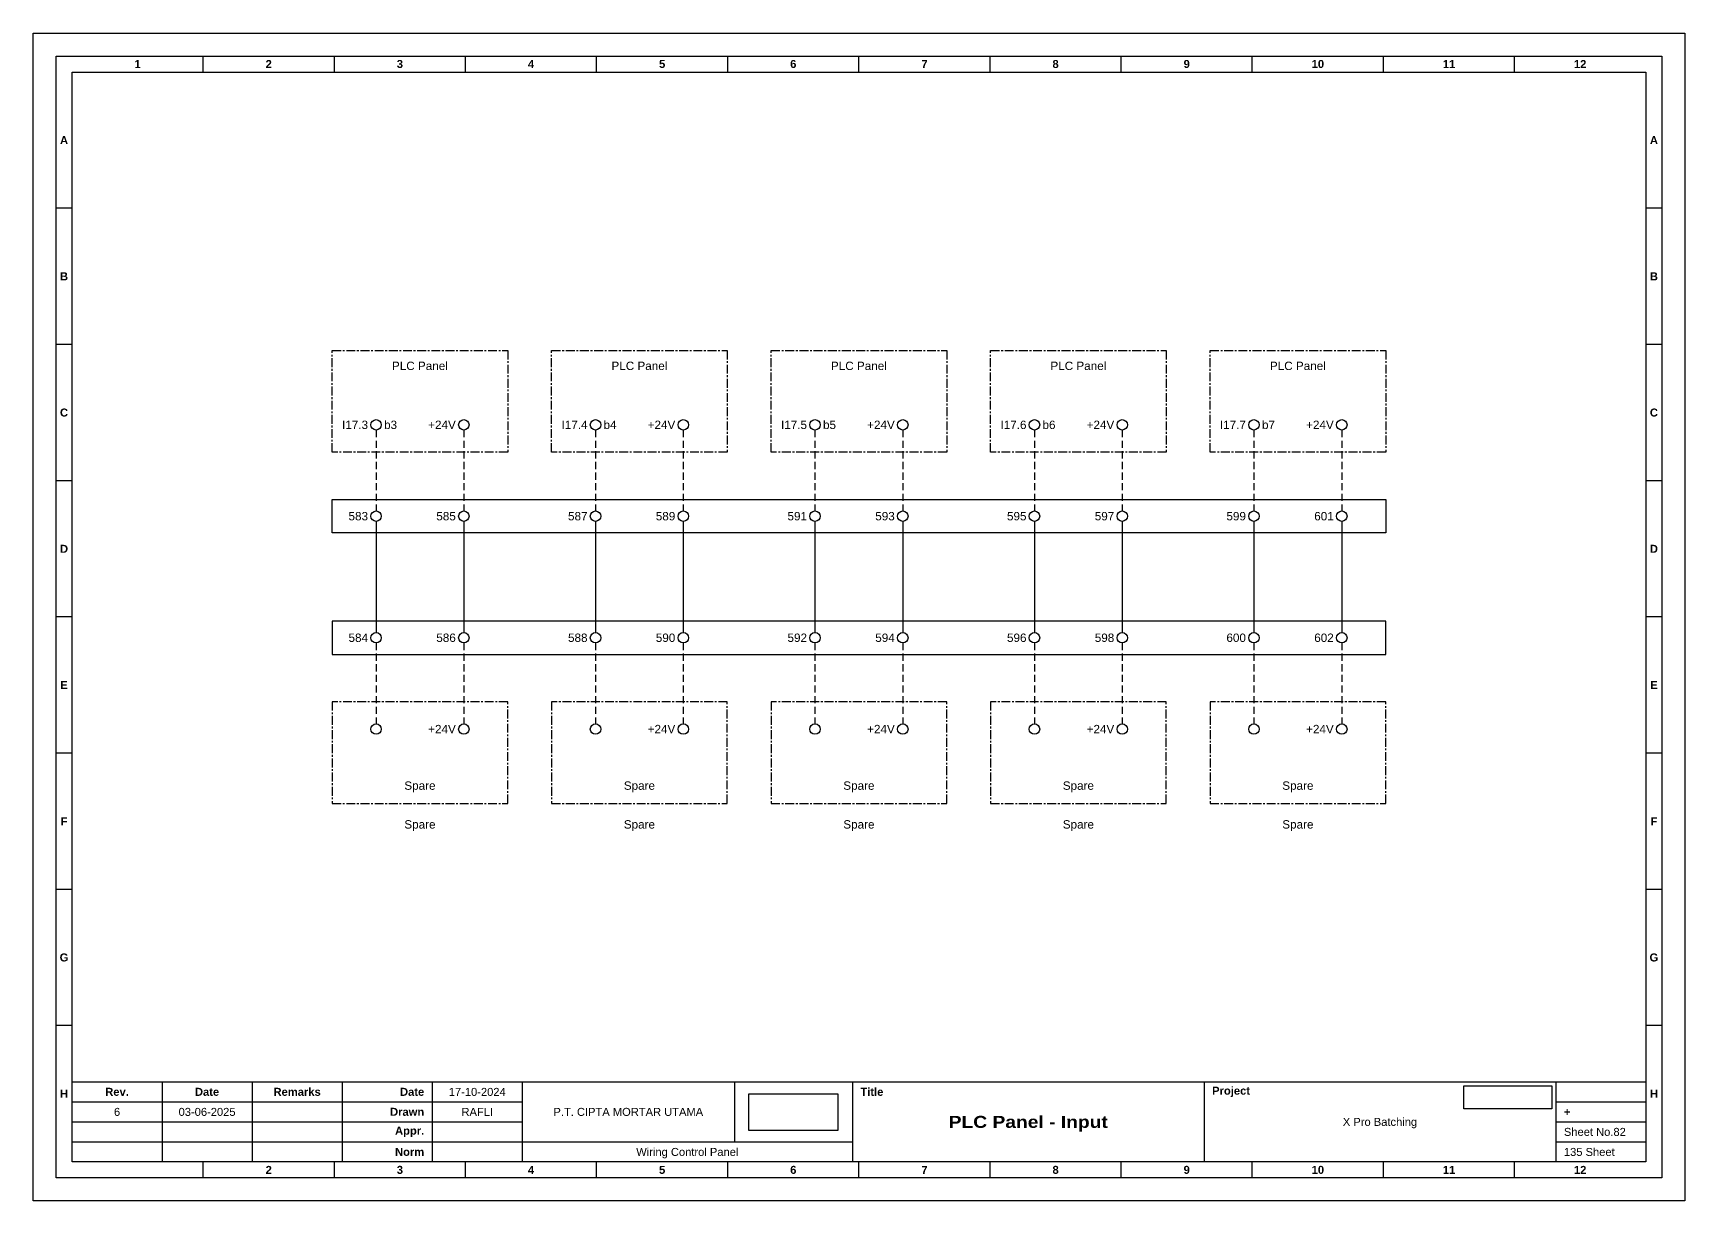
# Model space of a CAD drawing. Header units: millimetres. Extents: x 2277 to 9242, y 1004 to 1739.
# Drawn here: x 7542.2 to 7838.3, y 1266.6 to 1475.9 of the extents above; entities that cross this region are included whole.
import ezdxf
from ezdxf.enums import TextEntityAlignment as Align

# ---------------------------------------------------------------- set-up
doc = ezdxf.new("R2010")
doc.units = ezdxf.units.MM
doc.linetypes.add('CENTER', pattern=[50.8, 31.75, -6.35, 6.35, -6.35])
doc.linetypes.add('HIDDEN', pattern=[9.525, 6.35, -3.175])
doc.styles.add('Bold', font='ariblk.ttf', dxfattribs={"height": 25.4})
doc.styles.get("Standard").update_dxf_attribs({"font": 'arial.ttf'})
picture_1 = doc.add_image_def('image1.png', size_in_pixel=(2048, 847))
picture_2 = doc.add_image_def('image2.png', size_in_pixel=(2092, 542))

# ---------------------------------------------------------------- blocks, each defined once
blk = doc.blocks.new('KOP MU PROJECT')
at = {"color": 6, "ltscale": 50}
for p, q in [((27.74, 184.05), (27.74, 186.66)), ((49.13, 184.05), (49.13, 186.66)), ((70.51, 184.05), (70.51, 186.66)), ((91.89, 184.05), (91.89, 186.66)), ((113.27, 184.05), (113.27, 186.66)), ((134.66, 184.05), (134.66, 186.66)), ((156.04, 184.05), (156.04, 186.66)), ((177.42, 184.05), (177.42, 186.66)), ((198.8, 184.05), (198.8, 186.66)), ((220.19, 184.05), (220.19, 186.66)), ((241.57, 184.05), (241.57, 186.66)), ((6.36, 161.84), (3.75, 161.84)), ((265.59, 161.84), (262.98, 161.84)), ((6.36, 139.63), (3.75, 139.63)), ((265.59, 139.63), (262.98, 139.63)), ((6.36, 117.42), (3.75, 117.42)), ((265.59, 117.42), (262.98, 117.42)), ((6.36, 95.22), (3.75, 95.22)), ((265.59, 95.22), (262.98, 95.22)), ((6.36, 73.01), (3.75, 73.01)), ((265.59, 73.01), (262.98, 73.01)), ((6.36, 50.8), (3.75, 50.8)), ((265.59, 50.8), (262.98, 50.8)), ((6.36, 28.59), (3.75, 28.59)), ((265.59, 28.59), (262.98, 28.59)), ((27.74, 3.75), (27.74, 6.36)), ((49.13, 3.75), (49.13, 6.36)), ((70.51, 3.75), (70.51, 6.36)), ((91.89, 3.75), (91.89, 6.36)), ((113.27, 3.75), (113.27, 6.36)), ((134.66, 3.75), (134.66, 6.36)), ((156.04, 3.75), (156.04, 6.36)), ((177.42, 3.75), (177.42, 6.36)), ((198.8, 3.75), (198.8, 6.36)), ((220.19, 3.75), (220.19, 6.36)), ((241.57, 3.75), (241.57, 6.36))]:
    blk.add_line(p, q, dxfattribs=at)
at = {"ltscale": 50}
for p, q in [((6.36, 19.41), (262.98, 19.41)), ((21.04, 19.41), (21.04, 6.36)), ((35.72, 19.41), (35.72, 6.36)), ((50.41, 19.41), (50.41, 6.36)), ((65.09, 19.41), (65.09, 6.36)), ((79.77, 19.41), (79.77, 6.36)), ((114.35, 19.41), (114.35, 9.62)), ((133.6, 19.41), (133.6, 6.36)), ((190.95, 19.41), (190.95, 6.36)), ((248.3, 19.41), (248.3, 6.36)), ((6.36, 16.15), (79.77, 16.15)), ((248.3, 16.15), (262.98, 16.15)), ((6.36, 12.89), (79.77, 12.89)), ((248.3, 12.89), (262.98, 12.89)), ((6.36, 9.62), (133.6, 9.62)), ((248.3, 9.62), (262.98, 9.62))]:
    blk.add_line(p, q, dxfattribs=at)
at = {"color": 1, "ltscale": 50}
blk.add_lwpolyline([(269.34, 0), (0, 0), (0, 190.41), (269.34, 190.41)], close=True, dxfattribs=at)
at = {"color": 6, "ltscale": 50}
for points in [[(265.59, 3.75), (3.75, 3.75), (3.75, 186.66), (265.59, 186.66)], [(262.98, 6.36), (6.36, 6.36), (6.36, 184.05), (262.98, 184.05)]]:
    blk.add_lwpolyline(points, close=True, dxfattribs=at)
at = {"ltscale": 50, "char_height": 1.305, "attachment_point": 4}
for s, width, heights, insert in [('\\pxqc;{\\fArial|b1|i0|c0|p34;1}', 21.3825, [2.51], (6.36, 185.36)), ('\\pxqc;{\\fArial|b1|i0|c0|p34;2}', 21.3825, [2.51], (27.74, 185.36)), ('\\pxqc;{\\fArial|b1|i0|c0|p34;3}', 21.3825, [2.51], (49.13, 185.36)), ('\\pxqc;{\\fArial|b1|i0|c0|p34;4}', 21.3825, [2.51], (70.51, 185.36)), ('\\pxqc;{\\fArial|b1|i0|c0|p34;5}', 21.3825, [2.51], (91.89, 185.36)), ('\\pxqc;{\\fArial|b1|i0|c0|p34;6}', 21.3825, [2.51], (113.27, 185.36)), ('\\pxqc;{\\fArial|b1|i0|c0|p34;7}', 21.3825, [2.51], (134.66, 185.36)), ('\\pxqc;{\\fArial|b1|i0|c0|p34;8}', 21.3825, [2.51], (156.04, 185.36)), ('\\pxqc;{\\fArial|b1|i0|c0|p34;9}', 21.3825, [2.51], (177.42, 185.36)), ('\\pxqc;{\\fArial|b1|i0|c0|p34;10}', 21.3825, [2.51], (198.8, 185.36)), ('\\pxqc;{\\fArial|b1|i0|c0|p34;11}', 21.3825, [2.51], (220.19, 185.36)), ('\\pxqc;{\\fArial|b1|i0|c0|p34;12}', 21.3825, [2.51], (241.57, 185.36)), ('\\pxqc;{\\fArial|b1|i0|c0|p34;A}', 2.61, [2.51], (3.75, 172.95)), ('\\pxqc;{\\fArial|b1|i0|c0|p34;A}', 2.61, [2.51], (262.98, 172.95)), ('\\pxqc;{\\fArial|b1|i0|c0|p34;B}', 2.61, [2.51], (3.75, 150.74)), ('\\pxqc;{\\fArial|b1|i0|c0|p34;B}', 2.61, [2.51], (262.98, 150.74)), ('\\pxqc;{\\fArial|b1|i0|c0|p34;C}', 2.61, [2.51], (3.75, 128.53)), ('\\pxqc;{\\fArial|b1|i0|c0|p34;C}', 2.61, [2.51], (262.98, 128.53)), ('\\pxqc;{\\fArial|b1|i0|c0|p34;D}', 2.61, [2.51], (3.75, 106.32)), ('\\pxqc;{\\fArial|b1|i0|c0|p34;D}', 2.61, [2.51], (262.98, 106.32)), ('\\pxqc;{\\fArial|b1|i0|c0|p34;E}', 2.61, [2.51], (3.75, 84.11)), ('\\pxqc;{\\fArial|b1|i0|c0|p34;E}', 2.61, [2.51], (262.98, 84.11)), ('\\pxqc;{\\fArial|b1|i0|c0|p34;F}', 2.61, [2.51], (3.75, 61.9)), ('\\pxqc;{\\fArial|b1|i0|c0|p34;F}', 2.61, [2.51], (262.98, 61.9)), ('\\pxqc;{\\fArial|b1|i0|c0|p34;G}', 2.61, [2.51], (3.75, 39.69)), ('\\pxqc;{\\fArial|b1|i0|c0|p34;G}', 2.61, [2.51], (262.98, 39.69)), ('\\pxqc;{\\fArial|b1|i0|c0|p34;H}', 2.61, [2.51], (3.75, 17.47)), ('\\pxqc;{\\fArial|b1|i0|c0|p34;Rev.}', 14.6811, [2.88], (6.36, 17.78)), ('\\pxqc;{\\fArial|b1|i0|c0|p34;Date}', 14.6811, [2.88], (21.04, 17.78)), ('\\pxqc;{\\fArial|b1|i0|c0|p34;Remarks}', 14.6811, [2.88], (35.72, 17.78)), ('\\pxqr;{\\fArial|b1|i0|c0|p34;Date}', 13.3761, [2.88], (50.41, 17.78)), ('\\pxql;{\\fArial|b1|i0|c0|p34;Title}', 50.2419, [2.88], (134.9, 17.78)), ('\\pxql;{\\fArial|b1|i0|c0|p34;Project}', 50.2419, [2.88], (192.25, 17.78)), ('\\pxqc;{\\fArial|b1|i0|c0|p34;H}', 2.61, [2.51], (262.98, 17.47)), ('\\pxqr;{\\fArial|b1|i0|c0|p34;Drawn}', 13.3761, [2.88], (50.41, 14.52)), ('\\pxql;{\\fArial|b1|i0|c0|p34;+}', 14.6811, [2.88], (249.61, 14.52)), ('\\pxqr;{\\fArial|b1|i0|c0|p34;Appr.}', 13.3761, [2.88], (50.41, 11.26)), ('\\pxqr;{\\fArial|b1|i0|c0|p34;Norm}', 13.3761, [2.88], (50.41, 7.99)), ('\\pxqc;{\\fArial|b1|i0|c0|p34;2}', 21.3825, [2.51], (27.74, 5.06)), ('\\pxqc;{\\fArial|b1|i0|c0|p34;3}', 21.3825, [2.51], (49.13, 5.06)), ('\\pxqc;{\\fArial|b1|i0|c0|p34;4}', 21.3825, [2.51], (70.51, 5.06)), ('\\pxqc;{\\fArial|b1|i0|c0|p34;5}', 21.3825, [2.51], (91.89, 5.06)), ('\\pxqc;{\\fArial|b1|i0|c0|p34;6}', 21.3825, [2.51], (113.27, 5.06)), ('\\pxqc;{\\fArial|b1|i0|c0|p34;7}', 21.3825, [2.51], (134.66, 5.06)), ('\\pxqc;{\\fArial|b1|i0|c0|p34;8}', 21.3825, [2.51], (156.04, 5.06)), ('\\pxqc;{\\fArial|b1|i0|c0|p34;9}', 21.3825, [2.51], (177.42, 5.06)), ('\\pxqc;{\\fArial|b1|i0|c0|p34;10}', 21.3825, [2.51], (198.8, 5.06)), ('\\pxqc;{\\fArial|b1|i0|c0|p34;11}', 21.3825, [2.51], (220.19, 5.06)), ('\\pxqc;{\\fArial|b1|i0|c0|p34;12}', 21.3825, [2.51], (241.57, 5.06))]:
    blk.add_mtext_dynamic_manual_height_columns(s, width=width, gutter_width=0.0326, heights=heights, dxfattribs=dict(at, insert=insert))
at = {"ltscale": 50}
for tag, p in [('DATECREATED', (72.43, 17.78)), ('REV', (13.7, 14.52)), ('REVDATE', (28.38, 14.52)), ('REMARKS', (43.06, 14.52)), ('DRAWN', (72.43, 14.52)), ('COMPANY', (97.06, 14.52)), ('PROJECT', (219.62, 12.89)), ('APPR', (72.43, 11.26)), ('NORM', (72.43, 7.99)), ('DRAWINGCATEGORY', (106.68, 7.99)), ('DESCRIPTION', (162.27, 10.03))]:
    blk.add_attdef(tag, text='', height=1.3, dxfattribs=at).set_placement(p, align=Align.MIDDLE_CENTER)
at = {"ltscale": 50, "style": 'Bold'}
blk.add_attdef('TITLE', text='', height=1.96, dxfattribs=at).set_placement((162.27, 12.89), align=Align.MIDDLE_CENTER)
at = {"ltscale": 50}
for tag, p in [('SHEETNUMBER', (249.61, 11.26)), ('TOTALSHEET', (249.61, 7.99))]:
    blk.add_attdef(tag, text='', height=1.3, dxfattribs=at).set_placement(p, align=Align.MIDDLE_LEFT)
image = blk.add_image(picture_1, insert=(116.72, 11.48), size_in_units=(14.5, 6), dxfattribs=at)
image.dxf.flags = 15
image = blk.add_image(picture_2, insert=(233.29, 15.04), size_in_units=(14.36, 3.72), dxfattribs=at)
image.dxf.flags = 15

msp = doc.modelspace()

# ---------------------------------------------------------------- linework, layer by layer
at = {"linetype": 'HIDDEN', "ltscale": 0.2}
for p, q in [((7603.69, 1404.75), (7603.69, 1390.25)), ((7619.42, 1404.75), (7619.42, 1390.25)), ((7643.03, 1404.75), (7643.03, 1390.25)), ((7658.76, 1404.75), (7658.76, 1390.25)), ((7682.36, 1404.75), (7682.36, 1390.25)), ((7698.1, 1404.75), (7698.1, 1390.25)), ((7721.7, 1404.75), (7721.7, 1390.25)), ((7737.44, 1404.75), (7737.44, 1390.25)), ((7761.04, 1404.75), (7761.04, 1390.25)), ((7776.78, 1404.75), (7776.78, 1390.25)), ((7603.69, 1366.59), (7603.69, 1352.09)), ((7619.42, 1366.59), (7619.42, 1352.09)), ((7643.03, 1366.59), (7643.03, 1352.09)), ((7658.76, 1366.59), (7658.76, 1352.09)), ((7682.36, 1366.59), (7682.36, 1352.09)), ((7698.1, 1366.59), (7698.1, 1352.09)), ((7721.7, 1366.59), (7721.7, 1352.09)), ((7737.44, 1366.59), (7737.44, 1352.09)), ((7761.04, 1366.59), (7761.04, 1352.09)), ((7776.78, 1366.59), (7776.78, 1352.09))]:
    msp.add_line(p, q, dxfattribs=at)
at = {"ltscale": 0.2}
for p, q in [((7603.69, 1388.38), (7603.69, 1368.46)), ((7619.42, 1388.38), (7619.42, 1368.46)), ((7643.03, 1388.38), (7643.03, 1368.46)), ((7658.76, 1388.38), (7658.76, 1368.46)), ((7682.36, 1388.38), (7682.36, 1368.46)), ((7698.1, 1388.38), (7698.1, 1368.46)), ((7721.7, 1388.38), (7721.7, 1368.46)), ((7737.44, 1388.38), (7737.44, 1368.46)), ((7761.04, 1388.38), (7761.04, 1368.46)), ((7776.78, 1388.38), (7776.78, 1368.46))]:
    msp.add_line(p, q, dxfattribs=at)
at = {"linetype": 'CENTER', "ltscale": 0.05}
for points in [[(7595.82, 1419.01), (7627.29, 1419.01), (7627.29, 1400.79), (7595.82, 1400.79)], [(7635.16, 1419.01), (7666.63, 1419.01), (7666.63, 1400.79), (7635.16, 1400.79)], [(7674.5, 1419.01), (7705.97, 1419.01), (7705.97, 1400.79), (7674.5, 1400.79)], [(7713.84, 1419.01), (7745.31, 1419.01), (7745.31, 1400.79), (7713.84, 1400.79)], [(7753.17, 1419.01), (7784.65, 1419.01), (7784.65, 1400.79), (7753.17, 1400.79)], [(7595.82, 1337.83), (7627.29, 1337.83), (7627.29, 1356.05), (7595.82, 1356.05)], [(7635.16, 1337.83), (7666.63, 1337.83), (7666.63, 1356.05), (7635.16, 1356.05)], [(7674.5, 1337.83), (7705.97, 1337.83), (7705.97, 1356.05), (7674.5, 1356.05)], [(7713.84, 1337.83), (7745.31, 1337.83), (7745.31, 1356.05), (7713.84, 1356.05)], [(7753.17, 1337.83), (7784.65, 1337.83), (7784.65, 1356.05), (7753.17, 1356.05)]]:
    msp.add_lwpolyline(points, close=True, dxfattribs=at)
at = {"ltscale": 0.05}
for points in [[(7595.82, 1392.32), (7784.65, 1392.32), (7784.65, 1386.31), (7595.82, 1386.31)], [(7595.82, 1364.52), (7784.65, 1364.52), (7784.65, 1370.53), (7595.82, 1370.53)]]:
    msp.add_lwpolyline(points, close=True, dxfattribs=at)
for centre in [(7603.69, 1405.69), (7619.42, 1405.69), (7643.03, 1405.69), (7658.76, 1405.69), (7682.36, 1405.69), (7698.1, 1405.69), (7721.7, 1405.69), (7737.44, 1405.69), (7761.04, 1405.69), (7776.78, 1405.69), (7603.69, 1389.32), (7619.42, 1389.32), (7643.03, 1389.32), (7658.76, 1389.32), (7682.36, 1389.32), (7698.1, 1389.32), (7721.7, 1389.32), (7737.44, 1389.32), (7761.04, 1389.32), (7776.78, 1389.32), (7603.69, 1367.53), (7619.42, 1367.53), (7643.03, 1367.53), (7658.76, 1367.53), (7682.36, 1367.53), (7698.1, 1367.53), (7721.7, 1367.53), (7737.44, 1367.53), (7761.04, 1367.53), (7776.78, 1367.53), (7603.69, 1351.16), (7619.42, 1351.16), (7643.03, 1351.16), (7658.76, 1351.16), (7682.36, 1351.16), (7698.1, 1351.16), (7721.7, 1351.16), (7737.44, 1351.16), (7761.04, 1351.16), (7776.78, 1351.16)]:
    msp.add_circle(centre, 0.938)

# ---------------------------------------------------------------- block references
at = {"xscale": 1.099296583304004, "yscale": 1.099296583304004, "zscale": 1.099296583304004}
msp.add_blockref('KOP MU PROJECT', (7542.2, 1266.59), dxfattribs=at).add_auto_attribs({'TITLE': 'PLC Panel - Input', 'PROJECT': 'X Pro Batching', 'COMPANY': 'P.T. CIPTA MORTAR UTAMA', 'DRAWINGCATEGORY': 'Wiring Control Panel', 'DRAWN': 'RAFLI', 'DATECREATED': '17-10-2024', 'REVDATE': '03-06-2025', 'REV': '6', 'SHEETNUMBER': 'Sheet No.82', 'TOTALSHEET': '135 Sheet'})

# ---------------------------------------------------------------- texts
for s, p in [('PLC Panel', (7611.55, 1417.01)), ('PLC Panel', (7650.89, 1417.01)), ('PLC Panel', (7690.23, 1417.01)), ('PLC Panel', (7729.57, 1417.01)), ('PLC Panel', (7768.91, 1417.01)), ('Spare', (7611.55, 1334.83)), ('Spare', (7650.89, 1334.83)), ('Spare', (7690.23, 1334.83)), ('Spare', (7729.57, 1334.83)), ('Spare', (7768.91, 1334.83))]:
    msp.add_text(s, height=1.5).set_placement(p, align=Align.TOP_CENTER)
for s, p in [('I17.3', (7602.25, 1405.69)), ('+24V', (7617.98, 1405.69)), ('I17.4', (7641.59, 1405.69)), ('+24V', (7657.32, 1405.69)), ('I17.5', (7680.93, 1405.69)), ('+24V', (7696.66, 1405.69)), ('I17.6', (7720.27, 1405.69)), ('+24V', (7736, 1405.69)), ('I17.7', (7759.6, 1405.69)), ('+24V', (7775.34, 1405.69)), ('583', (7602.25, 1389.32)), ('585', (7617.98, 1389.32)), ('587', (7641.59, 1389.32)), ('589', (7657.32, 1389.32)), ('591', (7680.93, 1389.32)), ('593', (7696.66, 1389.32)), ('595', (7720.27, 1389.32)), ('597', (7736, 1389.32)), ('599', (7759.6, 1389.32)), ('601', (7775.34, 1389.32)), ('584', (7602.25, 1367.53)), ('586', (7617.98, 1367.53)), ('588', (7641.59, 1367.53)), ('590', (7657.32, 1367.53)), ('592', (7680.93, 1367.53)), ('594', (7696.66, 1367.53)), ('596', (7720.27, 1367.53)), ('598', (7736, 1367.53)), ('600', (7759.6, 1367.53)), ('602', (7775.34, 1367.53)), ('+24V', (7617.98, 1351.16)), ('+24V', (7657.32, 1351.16)), ('+24V', (7696.66, 1351.16)), ('+24V', (7736, 1351.16)), ('+24V', (7775.34, 1351.16))]:
    msp.add_text(s, height=1.5).set_placement(p, align=Align.MIDDLE_RIGHT)
for s, p in [('b3', (7605.12, 1405.69)), ('b4', (7644.46, 1405.69)), ('b5', (7683.8, 1405.69)), ('b6', (7723.14, 1405.69)), ('b7', (7762.48, 1405.69))]:
    msp.add_text(s, height=1.5).set_placement(p, align=Align.MIDDLE_LEFT)
for p in [(7611.55, 1339.83), (7650.89, 1339.83), (7690.23, 1339.83), (7729.57, 1339.83), (7768.91, 1339.83)]:
    msp.add_text('Spare', height=1.5).set_placement(p, align=Align.BOTTOM_CENTER)

doc.saveas('drawing.dxf')
